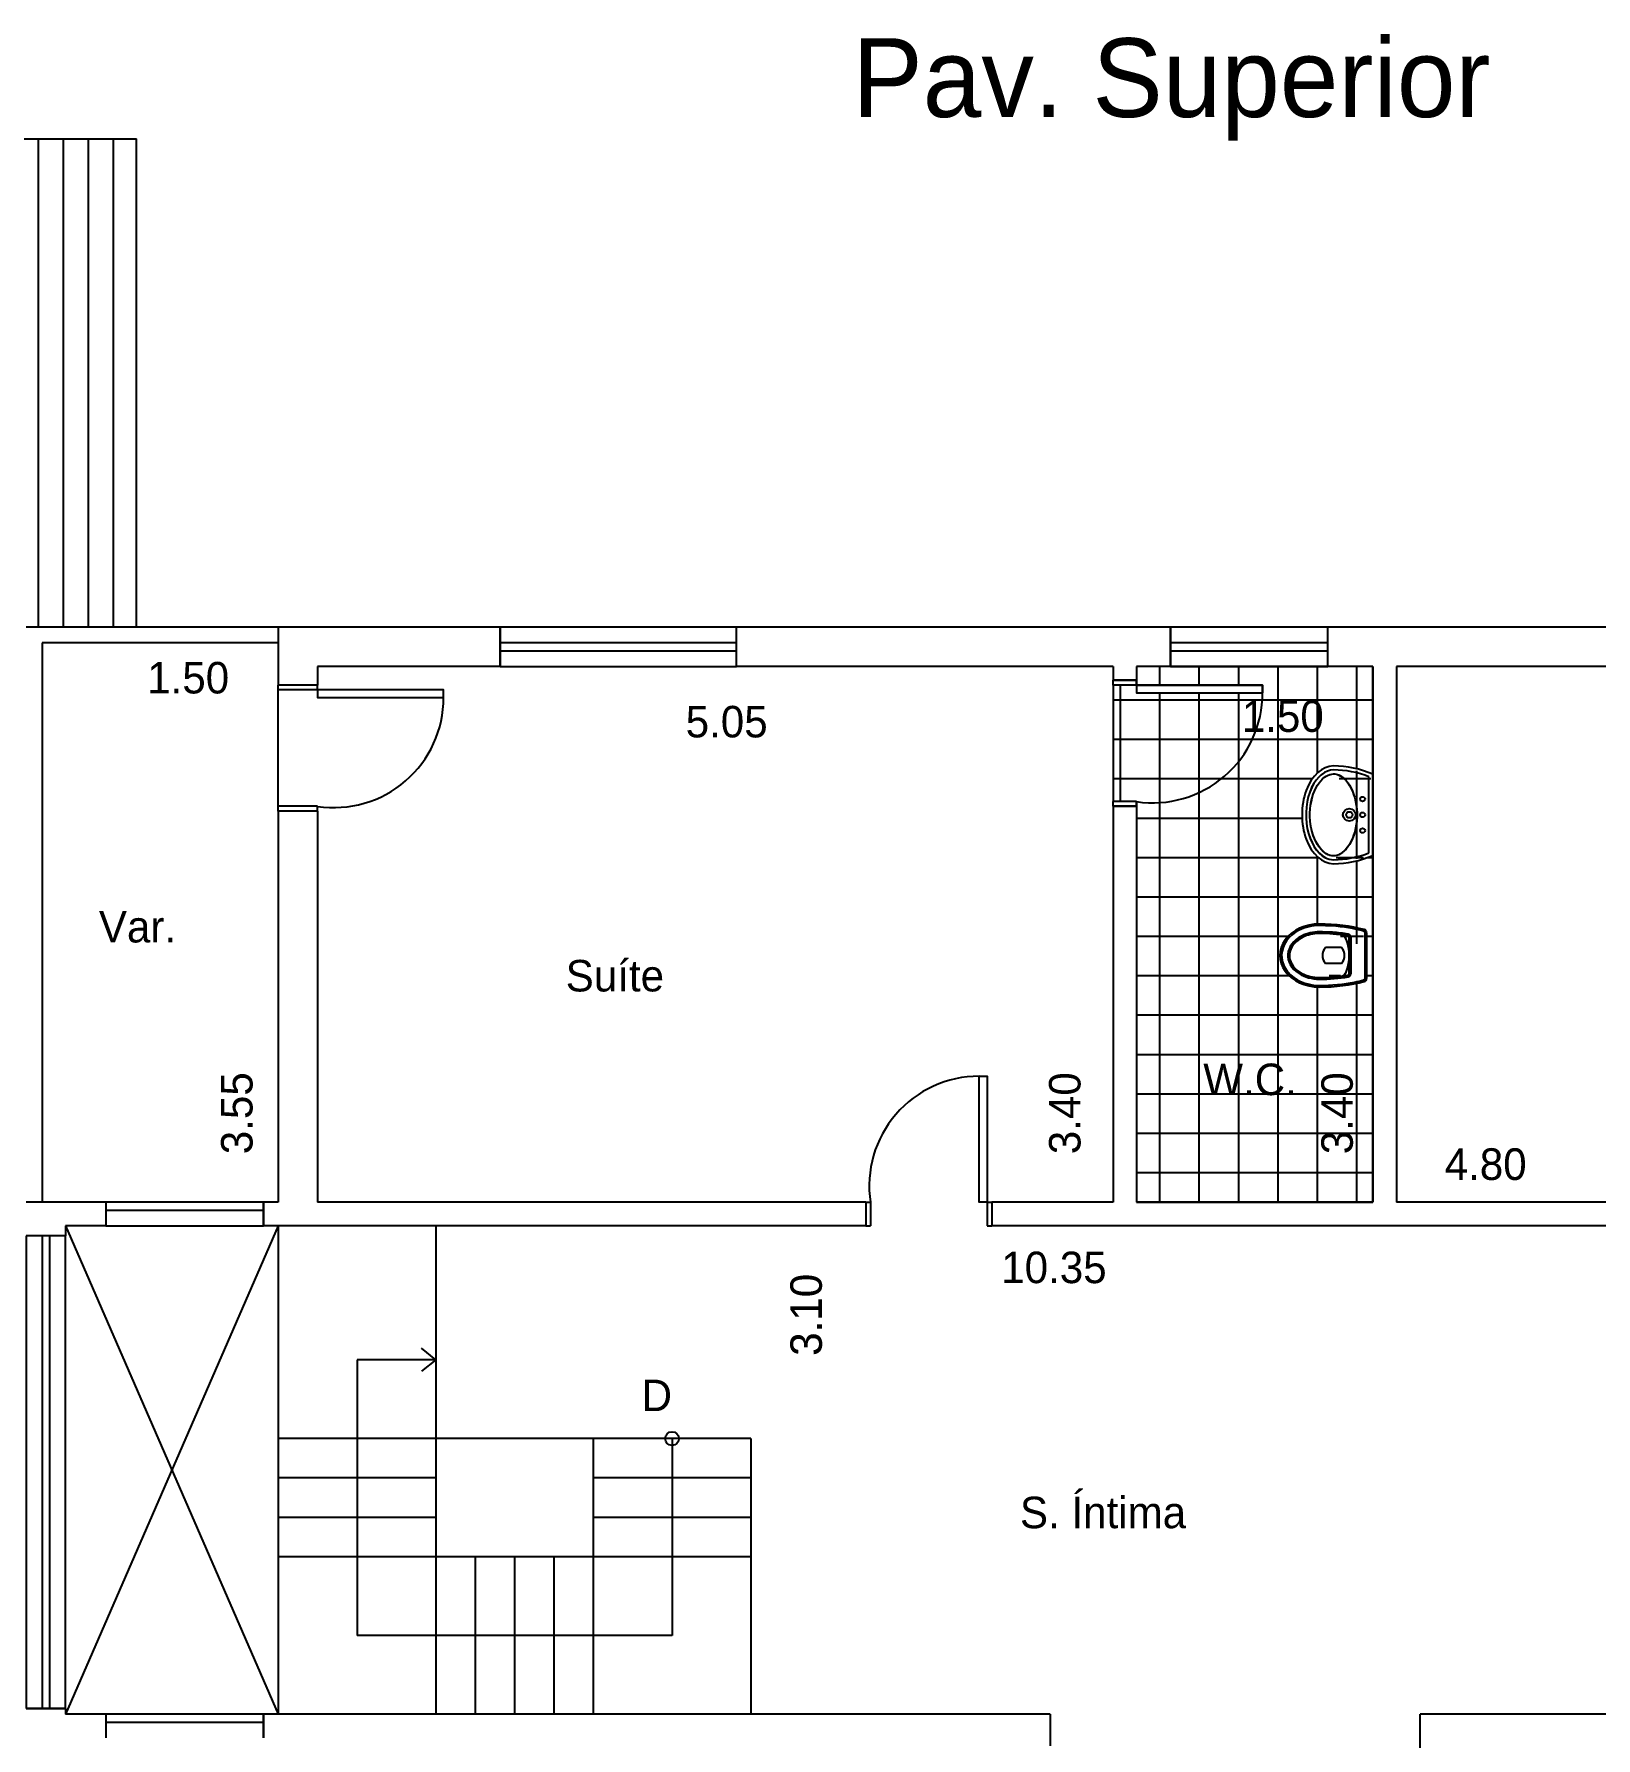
# Model space of a CAD drawing. Extents: x 7.8 to 61.3, y 1.2 to 65.7.
# Drawn here: x 27.32 to 37.24, y 54.92 to 65.73 of the extents above; entities that cross this region are included whole.
import ezdxf

# ---------------------------------------------------------------- set-up
doc = ezdxf.new("R2010")
doc.units = 0
doc.header["$MEASUREMENT"] = 0
doc.layers.get('0').update_dxf_attribs({"linetype": 'CONTINUOUS'})
doc.layers.get('DEFPOINTS').update_dxf_attribs({"linetype": 'CONTINUOUS'})
for name, color, linetype in [('BLOCO', 5, 'CONTINUOUS'), ('BLOCOS', 5, 'CONTINUOUS'), ('HACHURA', 1, 'CONTINUOUS'), ('JARDIM', 3, 'CONTINUOUS'), ('PAREDE', 7, 'CONTINUOUS')]:
    doc.layers.add(name, color=color, linetype=linetype)
doc.styles.add('PADRÃO', font='', dxfattribs={"height": 0.2})
doc.styles.get('PADRÃO').set_extended_font_data('AvantGarde Bk BT')
doc.dimstyles.new('PADRÃOS', dxfattribs={"dimtxt": 0.15, "dimasz": 0.1, "dimexe": 1.25, "dimexo": 0.625, "dimgap": 0.1, "dimtad": 0, "dimjust": 1, "dimzin": 1, "dimdsep": 46, "dimtxsty": 'PADRÃO', "dimcen": 2.5, "dimse1": 1, "dimse2": 1, "dimsd1": 1, "dimsd2": 1, "dimclrt": 1, "dimadec": 0, "dimazin": 0, "dimtfac": 1, "dimtdec": 4, "dimtmove": 0, "dimatfit": 3, "dimfxl": 1, "dimtolj": 1, "dimtzin": 0, "dimarcsym": 0})

# ---------------------------------------------------------------- blocks, each defined once
blk = doc.blocks.new('J15')
at = {"layer": 'BLOCO'}
for p, q in [((1.5, 0.25), (0, 0.25)), ((0, 0.25), (0, 0)), ((1.5, 0), (1.5, 0.25)), ((1.5, 0.15), (0, 0.15)), ((0, 0.1), (1.5, 0.1)), ((0, 0), (1.5, 0))]:
    blk.add_line(p, q, dxfattribs=at)
blk = doc.blocks.new('J1')
at = {"layer": 'BLOCO'}
for p, q in [((0, 0.25), (0, 0)), ((1, 0.25), (0, 0.25)), ((1, 0), (1, 0.25)), ((1, 0.15), (0, 0.15)), ((0, 0.1), (1, 0.1)), ((0, 0), (1, 0))]:
    blk.add_line(p, q, dxfattribs=at)
blk = doc.blocks.new('J3')
at = {"layer": 'BLOCO'}
for p, q in [((3, 0.25), (0, 0.25)), ((0, 0.25), (0, 0)), ((3, 0), (3, 0.25)), ((3, 0.15), (0, 0.15)), ((0, 0.1), (3, 0.1)), ((0, 0), (3, 0))]:
    blk.add_line(p, q, dxfattribs=at)
blk = doc.blocks.new('P80E25')
at = {"layer": 'BLOCO', "ltscale": 0.015}
for p, q in [((0.03, 0.25), (0, 0.25)), ((0, 0.25), (0, 0)), ((0.03, 0.25), (0.03, 0)), ((0.8, 0.25), (0.77, 0.25)), ((0.77, 0.25), (0.77, 0)), ((0.8, 0.25), (0.8, 0)), ((0.8, 0), (0, 0))]:
    blk.add_line(p, q, dxfattribs=at)
at = {"layer": 'BLOCO'}
blk.add_lwpolyline([(0.03, 0.25), (0.08, 0.25), (0.08, 1.05), (0.03, 1.05)], close=True, dxfattribs=at)
at = {"layer": 'BLOCO', "ltscale": 0.015}
blk.add_arc((0.08, 0.352), 0.698, 351.5555, 90, dxfattribs=at)
blk = doc.blocks.new('P80E15')
at = {"layer": 'BLOCO', "ltscale": 0.015}
for p, q in [((0.03, 0.15), (0, 0.15)), ((0, 0.15), (0, 0)), ((0.03, 0.15), (0.03, 0)), ((0.8, 0.15), (0.77, 0.15)), ((0.77, 0.15), (0.77, 0)), ((0.8, 0.15), (0.8, 0)), ((0.03, 0), (0, 0)), ((0.8, 0), (0.77, 0))]:
    blk.add_line(p, q, dxfattribs=at)
at = {"layer": 'BLOCO'}
blk.add_lwpolyline([(0.03, 0.15), (0.08, 0.15), (0.08, 0.95), (0.03, 0.95)], close=True, dxfattribs=at)
at = {"layer": 'BLOCO', "ltscale": 0.015}
blk.add_arc((0.08, 0.252), 0.698, 351.5555, 90, dxfattribs=at)
blk = doc.blocks.new('P80D15')
at = {"layer": 'BLOCO', "ltscale": 0.015}
for p, q in [((0, 0.15), (0, 0)), ((0, 0.15), (0.03, 0.15)), ((0.03, 0.15), (0.03, 0)), ((0.77, 0.15), (0.77, 0)), ((0.77, 0.15), (0.8, 0.15)), ((0.8, 0.15), (0.8, 0)), ((0, 0), (0.03, 0)), ((0.77, 0), (0.8, 0))]:
    blk.add_line(p, q, dxfattribs=at)
at = {"layer": 'BLOCO'}
blk.add_lwpolyline([(0.77, 0.15), (0.72, 0.15), (0.72, 0.95), (0.77, 0.95)], close=True, dxfattribs=at)
at = {"layer": 'BLOCO', "ltscale": 0.015}
blk.add_arc((0.72, 0.252), 0.698, 90, 188.4445, dxfattribs=at)
blk = doc.blocks.new('VASOSAN')
at = {"layer": 'BLOCOS'}
for p, q in [((-0.05, 0.2), (-0.05, 0.3)), ((0.05, 0.2), (0.05, 0.3)), ((-0.116, 0.15), (0.116, 0.15)), ((-0.116, 0.14), (0.116, 0.14)), ((-0.145, 0.05), (0.145, 0.05)), ((-0.145, 0.04), (0.145, 0.04))]:
    blk.add_line(p, q, dxfattribs=at)
for centre, radius, start, end in [((0, 0.25), 0.0707, 44.9896, 134.9689), ((-0.116, 0.16), 0.02, 189.3868, 270), ((-0.116, 0.16), 0.01, 189.3844, 270), ((0, 0.25), 0.0707, 225.0311, 315.0104), ((0.116, 0.16), 0.01, 270, 350.5759), ((0.116, 0.16), 0.02, 270, 350.5771), ((-0.145, 0.06), 0.02, 195.5363, 270), ((-0.145, 0.06), 0.01, 195.5347, 270), ((0.145, 0.06), 0.01, 270, 344.4831), ((0.145, 0.06), 0.02, 270, 344.4637)]:
    blk.add_arc(centre, radius, start, end, dxfattribs=at)
for centre, major_axis, ratio, start_param, end_param in [((0, 0.34), (0, 0.25), 0.8, 4.712389, 7.853982), ((0, 0.34), (0, 0.5), 0.4, 1.570796, 2.178171), ((0, 0.34), (0, 0.5), 0.4, 4.105014, 4.712389), ((0, 0.2), (-0.132, 0), 0.380108, 0, 3.141593)]:
    blk.add_ellipse(centre, major_axis=major_axis, ratio=ratio, start_param=start_param, end_param=end_param, dxfattribs=at)
for points, knots in [([(0.19, 0.34), (0.19, 0.385), (0.18, 0.43), (0.128, 0.535), (0.067, 0.577), (-0.056, 0.582), (-0.118, 0.544), (-0.177, 0.44), (-0.19, 0.39), (-0.19, 0.34)], [4.712389, 4.712389, 4.712389, 4.712389, 5.268705, 5.268705, 6.251972, 6.251972, 7.235239, 7.235239, 7.853982, 7.853982, 7.853982, 7.853982]), ([(0.15, 0.34), (0.15, 0.379), (0.141, 0.418), (0.098, 0.505), (0.052, 0.537), (-0.036, 0.543), (-0.083, 0.519), (-0.137, 0.434), (-0.15, 0.387), (-0.15, 0.34)], [4.712389, 4.712389, 4.712389, 4.712389, 5.267304, 5.267304, 6.225165, 6.225165, 7.183027, 7.183027, 7.853982, 7.853982, 7.853982, 7.853982]), ([(0.14, 0.34), (0.14, 0.377), (0.131, 0.415), (0.086, 0.506), (0.035, 0.535), (-0.049, 0.525), (-0.088, 0.498), (-0.13, 0.419), (-0.14, 0.379), (-0.14, 0.34)], [4.712389, 4.712389, 4.712389, 4.712389, 5.266985, 5.266985, 6.376176, 6.376176, 7.268653, 7.268653, 7.853982, 7.853982, 7.853982, 7.853982]), ([(-0.19, 0.34), (-0.19, 0.263), (-0.183, 0.186), (-0.165, 0.096), (-0.16, 0.076), (-0.155, 0.057)], [1.5707963, 1.5707963, 1.5707963, 1.5707963, 2.0374558, 2.0374558, 2.1781714, 2.1781714, 2.1781714, 2.1781714]), ([(0.126, 0.158), (0.13, 0.188), (0.134, 0.22), (0.139, 0.281), (0.14, 0.31), (0.14, 0.34)], [4.3194242, 4.3194242, 4.3194242, 4.3194242, 4.5261468, 4.5261468, 4.712389, 4.712389, 4.712389, 4.712389]), ([(0.135, 0.157), (0.141, 0.188), (0.145, 0.222), (0.149, 0.283), (0.15, 0.312), (0.15, 0.34)], [4.3194149, 4.3194149, 4.3194149, 4.3194149, 4.5352774, 4.5352774, 4.712389, 4.712389, 4.712389, 4.712389]), ([(0.155, 0.057), (0.171, 0.118), (0.183, 0.188), (0.189, 0.287), (0.19, 0.314), (0.19, 0.34)], [4.1050166, 4.1050166, 4.1050166, 4.1050166, 4.5531772, 4.5531772, 4.712389, 4.712389, 4.712389, 4.712389])]:
    blk.add_open_spline(points, degree=3, knots=knots, dxfattribs=at)
for points in [[(-0.15, 0.34), (-0.15, 0.277), (-0.145, 0.214), (-0.135, 0.157)], [(-0.14, 0.34), (-0.14, 0.278), (-0.135, 0.215), (-0.126, 0.158)]]:
    blk.add_open_spline(points, degree=3, dxfattribs=at)
blk = doc.blocks.new('WC')
at = {"layer": 'HACHURA', "ltscale": 0.015, "style": 'PADRÃO'}
blk.add_text('W.C.', height=0.2, dxfattribs=at).set_placement((-0.137, -0.096))
blk = doc.blocks.new('BOLA')
at = {"layer": 'PAREDE', "ltscale": 0.015}
blk.add_circle((0, 0), 0.0437, dxfattribs=at)
blk = doc.blocks.new('SETA')
at = {"layer": 'PAREDE', "ltscale": 0.015}
for q in [(-0.073, -0.091), (0.073, -0.091)]:
    blk.add_line((0, 0), q, dxfattribs=at)
blk = doc.blocks.new('*D24')
at = {"layer": 'DEFPOINTS', "color": 0, "linetype": 'ByBlock', "ltscale": 0.015}
for p in [(142.902, 153.711), (147.952, 153.711), (147.952, 153.36)]:
    blk.add_point(p, dxfattribs=at)
at = {"color": 1, "linetype": 'ByBlock', "ltscale": 0.015, "insert": (145.499, 153.36), "char_height": 0.2, "attachment_point": 5, "style": 'PADRÃO'}
blk.add_mtext('\\A1;5.05', dxfattribs=at)
blk = doc.blocks.new('*D25')
at = {"layer": 'DEFPOINTS', "color": 0, "linetype": 'ByBlock', "ltscale": 0.015}
for p in [(147.647, 153.711), (147.952, 153.711), (147.952, 150.311)]:
    blk.add_point(p, dxfattribs=at)
at = {"color": 1, "linetype": 'ByBlock', "ltscale": 0.015, "insert": (147.647, 150.876), "char_height": 0.2, "attachment_point": 5, "rotation": 90, "style": 'PADRÃO'}
blk.add_mtext('\\A1;3.40', dxfattribs=at)
blk = doc.blocks.new('*D26')
at = {"layer": 'DEFPOINTS', "color": 0, "linetype": 'ByBlock', "ltscale": 0.015}
for p in [(141.152, 153.861), (142.652, 153.861), (141.152, 153.639)]:
    blk.add_point(p, dxfattribs=at)
at = {"color": 1, "linetype": 'ByBlock', "ltscale": 0.015, "insert": (142.08, 153.639), "char_height": 0.2, "attachment_point": 5, "style": 'PADRÃO'}
blk.add_mtext('\\A1;1.50', dxfattribs=at)
blk = doc.blocks.new('*D27')
at = {"layer": 'DEFPOINTS', "color": 0, "linetype": 'ByBlock', "ltscale": 0.015}
for p in [(142.39, 153.861), (142.652, 153.861), (142.652, 150.311)]:
    blk.add_point(p, dxfattribs=at)
at = {"color": 1, "linetype": 'ByBlock', "ltscale": 0.015, "insert": (142.39, 150.876), "char_height": 0.2, "attachment_point": 5, "rotation": 90, "style": 'PADRÃO'}
blk.add_mtext('\\A1;3.55', dxfattribs=at)
blk = doc.blocks.new('*D28')
at = {"layer": 'DEFPOINTS', "color": 0, "linetype": 'ByBlock', "ltscale": 0.015}
for p in [(148.102, 153.711), (149.602, 153.711), (148.102, 153.395)]:
    blk.add_point(p, dxfattribs=at)
at = {"color": 1, "linetype": 'ByBlock', "ltscale": 0.015, "insert": (149.03, 153.395), "char_height": 0.2, "attachment_point": 5, "style": 'PADRÃO'}
blk.add_mtext('\\A1;1.50', dxfattribs=at)
blk = doc.blocks.new('*D29')
at = {"layer": 'DEFPOINTS', "color": 0, "linetype": 'ByBlock', "ltscale": 0.015}
for p in [(149.376, 153.711), (149.602, 153.711), (149.602, 150.311)]:
    blk.add_point(p, dxfattribs=at)
at = {"color": 1, "linetype": 'ByBlock', "ltscale": 0.015, "insert": (149.376, 150.876), "char_height": 0.2, "attachment_point": 5, "rotation": 90, "style": 'PADRÃO'}
blk.add_mtext('\\A1;3.40', dxfattribs=at)
blk = doc.blocks.new('*D31')
at = {"layer": 'DEFPOINTS', "color": 0, "linetype": 'ByBlock', "ltscale": 0.015}
for p in [(154.552, 150.552), (149.752, 150.311), (154.552, 150.311)]:
    blk.add_point(p, dxfattribs=at)
at = {"color": 1, "linetype": 'ByBlock', "ltscale": 0.015, "insert": (150.318, 150.552), "char_height": 0.2, "attachment_point": 5, "style": 'PADRÃO'}
blk.add_mtext('\\A1;4.80', dxfattribs=at)
blk = doc.blocks.new('*D48')
at = {"layer": 'DEFPOINTS', "color": 0, "linetype": 'ByBlock', "ltscale": 0.015}
for p in [(147.182, 150.161), (146.005, 147.061), (147.552, 147.061)]:
    blk.add_point(p, dxfattribs=at)
at = {"color": 1, "linetype": 'ByBlock', "ltscale": 0.015, "insert": (146.005, 149.597), "char_height": 0.2, "attachment_point": 5, "rotation": 90, "style": 'PADRÃO'}
blk.add_mtext('\\A1;3.10', dxfattribs=at)
blk = doc.blocks.new('*D49')
at = {"layer": 'DEFPOINTS', "color": 0, "linetype": 'ByBlock', "ltscale": 0.015}
for p in [(141.302, 150.161), (151.652, 150.161), (141.302, 149.896)]:
    blk.add_point(p, dxfattribs=at)
at = {"color": 1, "linetype": 'ByBlock', "ltscale": 0.015, "insert": (147.577, 149.896), "char_height": 0.2, "attachment_point": 5, "style": 'PADRÃO'}
blk.add_mtext('\\A1;10.35', dxfattribs=at)
blk = doc.blocks.new('LAVAT')
at = {"layer": 'BLOCOS'}
for p, q in [((-0.257, 0), (0.257, 0)), ((-0.241, 0.025), (0.241, 0.025))]:
    blk.add_line(p, q, dxfattribs=at)
for centre, radius in [((0, 0.15), 0.04), ((0, 0.15), 0.02), ((-0.1, 0.065), 0.015), ((0, 0.065), 0.015), ((0.1, 0.065), 0.015)]:
    blk.add_circle(centre, radius, dxfattribs=at)
for centre, radius, start, end in [((0.31, 0.25), 0.62, 180, 203.78), ((0.31, 0.25), 0.595, 180, 202.2114), ((-0.31, 0.25), 0.595, 337.7886, 360), ((-0.31, 0.25), 0.62, 336.22, 0)]:
    blk.add_arc(centre, radius, start, end, dxfattribs=at)
blk.add_ellipse((0, 0.25), major_axis=(0.31, 0), ratio=0.645161, start_param=0, end_param=3.141593, dxfattribs=at)
for points, knots in [([(0.285, 0.25), (0.285, 0.3), (0.245, 0.354), (0.101, 0.423), (0, 0.434), (-0.174, 0.399), (-0.244, 0.353), (-0.28, 0.286), (-0.285, 0.268), (-0.285, 0.25)], [0, 0, 0, 0, 0.936148, 0.936148, 1.872296, 1.872296, 2.808445, 2.808445, 3.139385, 3.139385, 3.139385, 3.139385]), ([(0.26, 0.25), (0.26, 0.278), (0.242, 0.313), (0.164, 0.37), (0.103, 0.392), (-0.029, 0.404), (-0.098, 0.394), (-0.203, 0.348), (-0.24, 0.314), (-0.266, 0.253), (-0.263, 0.224), (-0.216, 0.162), (-0.168, 0.131), (-0.048, 0.098), (0.023, 0.096), (0.148, 0.123), (0.201, 0.15), (0.251, 0.205), (0.26, 0.229), (0.26, 0.25)], [0, 0, 0, 0, 0.718092, 0.718092, 1.436184, 1.436184, 2.154275, 2.154275, 2.872367, 2.872367, 3.590459, 3.590459, 4.308551, 4.308551, 5.026643, 5.026643, 5.744734, 5.744734, 6.283185, 6.283185, 6.283185, 6.283185])]:
    blk.add_open_spline(points, degree=3, knots=knots, dxfattribs=at)
blk = doc.blocks.new('SUPERIOR')
at = {"layer": 'HACHURA', "ltscale": 0.015, "style": 'PADRÃO'}
blk.add_text('Pav. Superior', height=0.5, dxfattribs=at).set_placement((-1.769, -0.192))

msp = doc.modelspace()

# ---------------------------------------------------------------- hatches: boundary and pattern name
at = {"layer": 'HACHURA', "ltscale": 0.015}
h = msp.add_hatch(dxfattribs=at)
h.set_pattern_fill('ANSI31', color=256, scale=0.05, angle=45, style=0)
h.set_pattern_definition([(90, (-113.78112, -91.99248), (-0.15875, 3e-17), [])])
h.paths.add_polyline_path([(20.698, 65.069), (24.196, 61.344), (27.271, 61.344), (27.271, 61.969), (27.971, 61.969), (27.971, 65.069)])
h = msp.add_hatch(dxfattribs=at)
h.set_pattern_fill('NET', color=256, scale=2, style=0)
h.set_pattern_definition([(0, (-113.78112, -91.99248), (0, 0.25), []), (90, (-113.78112, -91.99248), (-0.25, 2e-17), [])])
h.paths.add_polyline_path([(34.321, 61.552), (34.321, 61.602), (34.171, 61.602), (34.171, 60.862), (34.321, 60.862, 0.45807), (35.121, 61.552)])
edge = h.paths.add_edge_path()
edge.add_line((34.321, 58.319), (35.821, 58.319))
edge.add_line((35.821, 58.319), (35.821, 60.52))
edge.add_arc((35.571, 61.088), 0.62, 270, 293.78, ccw=False)
edge.add_ellipse((35.571, 60.778), major_axis=(0, 0.31), ratio=0.645161, start_angle=0, end_angle=180, ccw=False)
edge.add_arc((35.571, 60.468), 0.62, 66.22, 90, ccw=False)
edge.add_line((35.821, 61.035), (35.821, 61.719))
edge.add_line((35.821, 61.719), (35.536, 61.719))
edge.add_line((35.536, 61.719), (34.536, 61.719))
edge.add_line((34.536, 61.719), (34.321, 61.719))
edge.add_line((34.321, 61.719), (34.321, 61.632))
edge.add_line((34.321, 61.632), (34.321, 61.602))
edge.add_line((34.321, 61.602), (35.121, 61.602))
edge.add_line((35.121, 61.602), (35.121, 61.552))
edge.add_arc((34.423, 61.552), 0.698, -98.4445, 0, ccw=False)
edge.add_line((34.321, 60.862), (34.321, 60.832))
edge.add_line((34.321, 60.832), (34.321, 58.319))
edge = h.paths.add_edge_path(flags=16)
edge.add_ellipse((35.481, 59.885), major_axis=(-0.25, 0), ratio=0.8, start_angle=270, end_angle=450, ccw=False)
edge.add_ellipse((35.481, 59.885), major_axis=(-0.5, 0), ratio=0.4, start_angle=235.2, end_angle=270, ccw=False)
edge.add_arc((35.761, 60.03), 0.02, 0, 78.1773, ccw=False)
edge.add_line((35.781, 60.03), (35.781, 59.74))
edge.add_arc((35.761, 59.74), 0.02, 281.8227, 360, ccw=False)
edge.add_ellipse((35.481, 59.885), major_axis=(-0.5, 0), ratio=0.4, start_angle=90, end_angle=124.8, ccw=False)
h.paths.add_polyline_path([(35.766, 59.721, -0.000106), (35.766, 59.721, 0.000106)], flags=0)
h.paths.add_polyline_path([(34.928, 61.557), (35.571, 61.557), (35.571, 61.248), (34.928, 61.248)], flags=25)
h.paths.add_polyline_path([(34.928, 61.557), (35.571, 61.557), (35.571, 61.248), (34.928, 61.248)], flags=24)
h.paths.add_polyline_path([(34.688, 58.943), (35.4, 58.943), (35.4, 59.255), (34.688, 59.255)], flags=24)
h.paths.add_polyline_path([(35.441, 58.569), (35.441, 59.198), (35.749, 59.198), (35.749, 58.569)], flags=24)
h.paths.add_polyline_path([(34.688, 58.943), (35.4, 58.943), (35.4, 59.255), (34.688, 59.255)], flags=8)
h.paths.add_polyline_path([(35.441, 58.569), (35.441, 59.198), (35.749, 59.198), (35.749, 58.569)], flags=8)

# ---------------------------------------------------------------- linework, layer by layer
at = {"layer": 'BLOCO'}
for p, q in [((31.78, 61.969), (30.28, 61.969)), ((30.28, 61.969), (30.28, 61.719)), ((31.78, 61.719), (31.78, 61.969)), ((34.536, 61.969), (34.536, 61.719)), ((35.536, 61.969), (34.536, 61.969)), ((35.536, 61.719), (35.536, 61.969)), ((31.78, 61.869), (30.28, 61.869)), ((35.536, 61.869), (34.536, 61.869)), ((30.28, 61.819), (31.78, 61.819)), ((34.536, 61.819), (35.536, 61.819)), ((30.28, 61.719), (31.78, 61.719)), ((34.536, 61.719), (35.536, 61.719)), ((27.777, 58.319), (27.777, 58.169)), ((28.777, 58.319), (27.777, 58.319)), ((28.777, 58.169), (28.777, 58.319)), ((27.777, 58.269), (28.777, 58.269)), ((27.777, 58.169), (28.777, 58.169)), ((28.777, 55.069), (27.777, 55.069)), ((27.777, 55.069), (27.777, 54.919)), ((28.777, 54.919), (28.777, 55.069)), ((27.777, 55.019), (28.777, 55.019))]:
    msp.add_line(p, q, dxfattribs=at)
at = {"layer": 'BLOCO', "ltscale": 0.015}
for p, q in [((34.171, 61.602), (34.171, 61.632)), ((34.321, 61.632), (34.171, 61.632)), ((34.321, 61.602), (34.171, 61.602)), ((34.321, 61.602), (34.321, 61.632)), ((34.171, 60.832), (34.171, 60.862)), ((34.321, 60.862), (34.171, 60.862)), ((34.321, 60.832), (34.171, 60.832)), ((34.321, 60.832), (34.321, 60.862)), ((32.601, 58.319), (32.601, 58.169)), ((32.601, 58.319), (32.631, 58.319)), ((32.631, 58.319), (32.631, 58.169)), ((33.371, 58.319), (33.371, 58.169)), ((33.371, 58.319), (33.401, 58.319)), ((33.401, 58.319), (33.401, 58.169)), ((32.601, 58.169), (32.631, 58.169)), ((33.371, 58.169), (33.401, 58.169))]:
    msp.add_line(p, q, dxfattribs=at)
at = {"layer": 'BLOCO'}
for points in [[(34.321, 61.602), (34.321, 61.552), (35.121, 61.552), (35.121, 61.602)], [(33.371, 58.319), (33.321, 58.319), (33.321, 59.119), (33.371, 59.119)]]:
    msp.add_lwpolyline(points, close=True, dxfattribs=at)
at = {"layer": 'BLOCO', "ltscale": 0.015}
for centre, start, end in [((34.423, 61.552), 261.5555, 0), ((33.321, 58.421), 90, 188.4445)]:
    msp.add_arc(centre, 0.698, start, end, dxfattribs=at)
at = {"layer": 'BLOCOS'}
for p, q in [((35.796, 60.537), (35.796, 61.019)), ((35.821, 60.52), (35.821, 61.035)), ((35.771, 59.74), (35.771, 60.03)), ((35.781, 59.74), (35.781, 60.03)), ((35.621, 59.935), (35.521, 59.935)), ((35.671, 59.769), (35.671, 60.001)), ((35.681, 59.769), (35.681, 60.001)), ((35.621, 59.835), (35.52, 59.835))]:
    msp.add_line(p, q, dxfattribs=at)
for centre, radius in [((35.756, 60.878), 0.015), ((35.671, 60.778), 0.04), ((35.671, 60.778), 0.02), ((35.756, 60.778), 0.015), ((35.756, 60.678), 0.015)]:
    msp.add_circle(centre, radius, dxfattribs=at)
for centre, radius, start, end in [((35.571, 60.468), 0.62, 66.22, 90), ((35.571, 60.468), 0.595, 67.7886, 90), ((35.571, 61.088), 0.595, 270, 292.2114), ((35.571, 61.088), 0.62, 270, 293.78), ((35.761, 60.03), 0.01, 0, 74.4831), ((35.761, 60.03), 0.02, 0, 74.4637), ((35.571, 59.885), 0.0707, 134.9896, 224.9689), ((35.571, 59.885), 0.0707, 315.0311, 45.0104), ((35.661, 60.001), 0.01, 360, 80.5759), ((35.661, 60.001), 0.02, 360, 80.5771), ((35.661, 59.769), 0.01, 279.3844, 0), ((35.661, 59.769), 0.02, 279.3868, 0), ((35.761, 59.74), 0.01, 285.5347, 0), ((35.761, 59.74), 0.02, 285.5363, 360)]:
    msp.add_arc(centre, radius, start, end, dxfattribs=at)
for centre, major_axis, ratio, start_param, end_param in [((35.571, 60.778), (0, 0.31), 0.645161, 0, 3.141593), ((35.571, 60.778), (0, 0.31), 0.645161, 0, 3.141593), ((35.481, 59.885), (-0.25, 0), 0.8, 4.712389, 7.853982), ((35.481, 59.885), (-0.25, 0), 0.8, 4.712389, 7.853982), ((35.481, 59.885), (-0.5, 0), 0.4, 4.105014, 4.712389), ((35.481, 59.885), (-0.5, 0), 0.4, 4.105014, 4.712389), ((35.621, 59.885), (0, -0.132), 0.380108, 0, 3.141593), ((35.621, 59.885), (0, -0.132), 0.380108, 1.571196, 3.141593), ((35.621, 59.885), (0, -0.132), 0.380108, 1.571196, 3.141593), ((35.621, 59.885), (0, -0.132), 0.380108, 1.571196, 3.141593), ((35.621, 59.885), (0, -0.132), 0.380108, 1.571196, 3.141593), ((35.621, 59.885), (0, -0.132), 0.380108, 1.571196, 3.141593), ((35.621, 59.885), (0, -0.132), 0.380108, 1.571196, 3.141593), ((35.621, 59.885), (0, -0.132), 0.380108, 0, 1.570397), ((35.621, 59.885), (0, -0.132), 0.380108, 0, 1.570397), ((35.621, 59.885), (0, -0.132), 0.380108, 0, 1.570397), ((35.621, 59.885), (0, -0.132), 0.380108, 0, 1.570397), ((35.621, 59.885), (0, -0.132), 0.380108, 0, 1.570397), ((35.621, 59.885), (0, -0.132), 0.380108, 0, 1.570397), ((35.621, 59.885), (0, -0.132), 0.380108, 1.570397, 1.571196), ((35.621, 59.885), (0, -0.132), 0.380108, 1.570397, 1.571196), ((35.621, 59.885), (0, -0.132), 0.380108, 1.570397, 1.571196), ((35.621, 59.885), (0, -0.132), 0.380108, 1.570397, 1.571196), ((35.621, 59.885), (0, -0.132), 0.380108, 1.570397, 1.571196), ((35.621, 59.885), (0, -0.132), 0.380108, 1.570397, 1.571196), ((35.481, 59.885), (-0.5, 0), 0.4, 1.570796, 2.178171), ((35.481, 59.885), (-0.5, 0), 0.4, 1.570796, 2.178171)]:
    msp.add_ellipse(centre, major_axis=major_axis, ratio=ratio, start_param=start_param, end_param=end_param, dxfattribs=at)
for points, knots in [([(35.571, 61.063), (35.52, 61.063), (35.466, 61.023), (35.398, 60.879), (35.387, 60.778), (35.422, 60.603), (35.467, 60.533), (35.534, 60.497), (35.553, 60.493), (35.571, 60.493)], [0, 0, 0, 0, 0.936148, 0.936148, 1.872296, 1.872296, 2.808445, 2.808445, 3.139385, 3.139385, 3.139385, 3.139385]), ([(35.571, 61.063), (35.52, 61.063), (35.466, 61.023), (35.398, 60.879), (35.387, 60.778), (35.422, 60.603), (35.467, 60.533), (35.534, 60.497), (35.553, 60.493), (35.571, 60.493)], [0, 0, 0, 0, 0.936148, 0.936148, 1.872296, 1.872296, 2.808445, 2.808445, 3.139385, 3.139385, 3.139385, 3.139385]), ([(35.571, 61.038), (35.542, 61.038), (35.508, 61.02), (35.45, 60.942), (35.428, 60.881), (35.417, 60.749), (35.427, 60.68), (35.473, 60.574), (35.506, 60.538), (35.568, 60.512), (35.596, 60.515), (35.658, 60.562), (35.689, 60.61), (35.723, 60.73), (35.725, 60.8), (35.698, 60.925), (35.67, 60.978), (35.616, 61.029), (35.592, 61.038), (35.571, 61.038)], [0, 0, 0, 0, 0.718092, 0.718092, 1.436184, 1.436184, 2.154275, 2.154275, 2.872367, 2.872367, 3.590459, 3.590459, 4.308551, 4.308551, 5.026643, 5.026643, 5.744734, 5.744734, 6.283185, 6.283185, 6.283185, 6.283185]), ([(35.571, 61.038), (35.542, 61.038), (35.508, 61.02), (35.45, 60.942), (35.428, 60.881), (35.417, 60.749), (35.427, 60.68), (35.473, 60.574), (35.506, 60.538), (35.568, 60.512), (35.596, 60.515), (35.658, 60.562), (35.689, 60.61), (35.723, 60.73), (35.725, 60.8), (35.698, 60.925), (35.67, 60.978), (35.616, 61.029), (35.592, 61.038), (35.571, 61.038)], [0, 0, 0, 0, 0.718092, 0.718092, 1.436184, 1.436184, 2.154275, 2.154275, 2.872367, 2.872367, 3.590459, 3.590459, 4.308551, 4.308551, 5.026643, 5.026643, 5.744734, 5.744734, 6.283185, 6.283185, 6.283185, 6.283185]), ([(35.481, 60.075), (35.436, 60.075), (35.391, 60.065), (35.286, 60.013), (35.243, 59.952), (35.238, 59.83), (35.276, 59.767), (35.381, 59.708), (35.431, 59.695), (35.481, 59.695)], [4.712389, 4.712389, 4.712389, 4.712389, 5.268705, 5.268705, 6.251972, 6.251972, 7.235239, 7.235239, 7.853982, 7.853982, 7.853982, 7.853982]), ([(35.481, 60.075), (35.436, 60.075), (35.391, 60.065), (35.286, 60.013), (35.243, 59.952), (35.238, 59.83), (35.276, 59.767), (35.381, 59.708), (35.431, 59.695), (35.481, 59.695)], [4.712389, 4.712389, 4.712389, 4.712389, 5.268705, 5.268705, 6.251972, 6.251972, 7.235239, 7.235239, 7.853982, 7.853982, 7.853982, 7.853982]), ([(35.481, 60.075), (35.436, 60.075), (35.391, 60.065), (35.286, 60.013), (35.243, 59.952), (35.238, 59.83), (35.276, 59.767), (35.381, 59.708), (35.431, 59.695), (35.481, 59.695)], [4.712389, 4.712389, 4.712389, 4.712389, 5.268705, 5.268705, 6.251972, 6.251972, 7.235239, 7.235239, 7.853982, 7.853982, 7.853982, 7.853982]), ([(35.481, 60.075), (35.436, 60.075), (35.391, 60.065), (35.286, 60.013), (35.243, 59.952), (35.238, 59.83), (35.276, 59.767), (35.381, 59.708), (35.431, 59.695), (35.481, 59.695)], [4.712389, 4.712389, 4.712389, 4.712389, 5.268705, 5.268705, 6.251972, 6.251972, 7.235239, 7.235239, 7.853982, 7.853982, 7.853982, 7.853982]), ([(35.481, 60.075), (35.436, 60.075), (35.391, 60.065), (35.286, 60.013), (35.243, 59.952), (35.238, 59.83), (35.276, 59.767), (35.381, 59.708), (35.431, 59.695), (35.481, 59.695)], [4.712389, 4.712389, 4.712389, 4.712389, 5.268705, 5.268705, 6.251972, 6.251972, 7.235239, 7.235239, 7.853982, 7.853982, 7.853982, 7.853982]), ([(35.481, 60.035), (35.442, 60.035), (35.403, 60.026), (35.316, 59.983), (35.284, 59.937), (35.278, 59.849), (35.302, 59.802), (35.387, 59.748), (35.434, 59.735), (35.481, 59.735)], [4.712389, 4.712389, 4.712389, 4.712389, 5.267304, 5.267304, 6.225165, 6.225165, 7.183027, 7.183027, 7.853982, 7.853982, 7.853982, 7.853982]), ([(35.481, 60.035), (35.442, 60.035), (35.403, 60.026), (35.316, 59.983), (35.284, 59.937), (35.278, 59.849), (35.302, 59.802), (35.387, 59.748), (35.434, 59.735), (35.481, 59.735)], [4.712389, 4.712389, 4.712389, 4.712389, 5.267304, 5.267304, 6.225165, 6.225165, 7.183027, 7.183027, 7.853982, 7.853982, 7.853982, 7.853982]), ([(35.481, 60.035), (35.442, 60.035), (35.403, 60.026), (35.316, 59.983), (35.284, 59.937), (35.278, 59.849), (35.302, 59.802), (35.387, 59.748), (35.434, 59.735), (35.481, 59.735)], [4.712389, 4.712389, 4.712389, 4.712389, 5.267304, 5.267304, 6.225165, 6.225165, 7.183027, 7.183027, 7.853982, 7.853982, 7.853982, 7.853982]), ([(35.481, 60.035), (35.442, 60.035), (35.403, 60.026), (35.316, 59.983), (35.284, 59.937), (35.278, 59.849), (35.302, 59.802), (35.387, 59.748), (35.434, 59.735), (35.481, 59.735)], [4.712389, 4.712389, 4.712389, 4.712389, 5.267304, 5.267304, 6.225165, 6.225165, 7.183027, 7.183027, 7.853982, 7.853982, 7.853982, 7.853982]), ([(35.481, 60.035), (35.442, 60.035), (35.403, 60.026), (35.316, 59.983), (35.284, 59.937), (35.278, 59.849), (35.302, 59.802), (35.387, 59.748), (35.434, 59.735), (35.481, 59.735)], [4.712389, 4.712389, 4.712389, 4.712389, 5.267304, 5.267304, 6.225165, 6.225165, 7.183027, 7.183027, 7.853982, 7.853982, 7.853982, 7.853982]), ([(35.481, 60.035), (35.442, 60.035), (35.403, 60.026), (35.316, 59.983), (35.284, 59.937), (35.278, 59.849), (35.302, 59.802), (35.387, 59.748), (35.434, 59.735), (35.481, 59.735)], [4.712389, 4.712389, 4.712389, 4.712389, 5.267304, 5.267304, 6.225165, 6.225165, 7.183027, 7.183027, 7.853982, 7.853982, 7.853982, 7.853982]), ([(35.481, 60.025), (35.443, 60.025), (35.406, 60.016), (35.315, 59.971), (35.286, 59.92), (35.296, 59.836), (35.323, 59.797), (35.402, 59.755), (35.441, 59.745), (35.481, 59.745)], [4.712389, 4.712389, 4.712389, 4.712389, 5.266985, 5.266985, 6.376176, 6.376176, 7.268653, 7.268653, 7.853982, 7.853982, 7.853982, 7.853982]), ([(35.481, 60.025), (35.443, 60.025), (35.406, 60.016), (35.315, 59.971), (35.286, 59.92), (35.296, 59.836), (35.323, 59.797), (35.402, 59.755), (35.441, 59.745), (35.481, 59.745)], [4.712389, 4.712389, 4.712389, 4.712389, 5.266985, 5.266985, 6.376176, 6.376176, 7.268653, 7.268653, 7.853982, 7.853982, 7.853982, 7.853982]), ([(35.481, 60.025), (35.443, 60.025), (35.406, 60.016), (35.315, 59.971), (35.286, 59.92), (35.296, 59.836), (35.323, 59.797), (35.402, 59.755), (35.441, 59.745), (35.481, 59.745)], [4.712389, 4.712389, 4.712389, 4.712389, 5.266985, 5.266985, 6.376176, 6.376176, 7.268653, 7.268653, 7.853982, 7.853982, 7.853982, 7.853982]), ([(35.481, 60.025), (35.443, 60.025), (35.406, 60.016), (35.315, 59.971), (35.286, 59.92), (35.296, 59.836), (35.323, 59.797), (35.402, 59.755), (35.441, 59.745), (35.481, 59.745)], [4.712389, 4.712389, 4.712389, 4.712389, 5.266985, 5.266985, 6.376176, 6.376176, 7.268653, 7.268653, 7.853982, 7.853982, 7.853982, 7.853982]), ([(35.481, 60.025), (35.443, 60.025), (35.406, 60.016), (35.315, 59.971), (35.286, 59.92), (35.296, 59.836), (35.323, 59.797), (35.402, 59.755), (35.441, 59.745), (35.481, 59.745)], [4.712389, 4.712389, 4.712389, 4.712389, 5.266985, 5.266985, 6.376176, 6.376176, 7.268653, 7.268653, 7.853982, 7.853982, 7.853982, 7.853982]), ([(35.481, 60.025), (35.443, 60.025), (35.406, 60.016), (35.315, 59.971), (35.286, 59.92), (35.296, 59.836), (35.323, 59.797), (35.402, 59.755), (35.441, 59.745), (35.481, 59.745)], [4.712389, 4.712389, 4.712389, 4.712389, 5.266985, 5.266985, 6.376176, 6.376176, 7.268653, 7.268653, 7.853982, 7.853982, 7.853982, 7.853982]), ([(35.481, 60.025), (35.443, 60.025), (35.406, 60.016), (35.315, 59.971), (35.286, 59.92), (35.296, 59.836), (35.323, 59.797), (35.402, 59.755), (35.441, 59.745), (35.481, 59.745)], [4.712389, 4.712389, 4.712389, 4.712389, 5.266985, 5.266985, 6.376176, 6.376176, 7.268653, 7.268653, 7.853982, 7.853982, 7.853982, 7.853982]), ([(35.763, 60.04), (35.703, 60.057), (35.632, 60.068), (35.533, 60.074), (35.507, 60.075), (35.481, 60.075)], [4.1050166, 4.1050166, 4.1050166, 4.1050166, 4.5531772, 4.5531772, 4.712389, 4.712389, 4.712389, 4.712389]), ([(35.763, 60.04), (35.703, 60.057), (35.632, 60.068), (35.533, 60.074), (35.507, 60.075), (35.481, 60.075)], [4.1050166, 4.1050166, 4.1050166, 4.1050166, 4.5531772, 4.5531772, 4.712389, 4.712389, 4.712389, 4.712389]), ([(35.763, 60.04), (35.703, 60.057), (35.632, 60.068), (35.533, 60.074), (35.507, 60.075), (35.481, 60.075)], [4.1050166, 4.1050166, 4.1050166, 4.1050166, 4.5531772, 4.5531772, 4.712389, 4.712389, 4.712389, 4.712389]), ([(35.763, 60.04), (35.703, 60.057), (35.632, 60.068), (35.533, 60.074), (35.507, 60.075), (35.481, 60.075)], [4.1050166, 4.1050166, 4.1050166, 4.1050166, 4.5531772, 4.5531772, 4.712389, 4.712389, 4.712389, 4.712389]), ([(35.664, 60.02), (35.632, 60.026), (35.599, 60.03), (35.537, 60.034), (35.509, 60.035), (35.481, 60.035)], [4.3194149, 4.3194149, 4.3194149, 4.3194149, 4.5352774, 4.5352774, 4.712389, 4.712389, 4.712389, 4.712389]), ([(35.664, 60.02), (35.632, 60.026), (35.599, 60.03), (35.537, 60.034), (35.509, 60.035), (35.481, 60.035)], [4.3194149, 4.3194149, 4.3194149, 4.3194149, 4.5352774, 4.5352774, 4.712389, 4.712389, 4.712389, 4.712389]), ([(35.664, 60.02), (35.632, 60.026), (35.599, 60.03), (35.537, 60.034), (35.509, 60.035), (35.481, 60.035)], [4.3194149, 4.3194149, 4.3194149, 4.3194149, 4.5352774, 4.5352774, 4.712389, 4.712389, 4.712389, 4.712389]), ([(35.664, 60.02), (35.632, 60.026), (35.599, 60.03), (35.537, 60.034), (35.509, 60.035), (35.481, 60.035)], [4.3194149, 4.3194149, 4.3194149, 4.3194149, 4.5352774, 4.5352774, 4.712389, 4.712389, 4.712389, 4.712389]), ([(35.664, 60.02), (35.632, 60.026), (35.599, 60.03), (35.537, 60.034), (35.509, 60.035), (35.481, 60.035)], [4.3194149, 4.3194149, 4.3194149, 4.3194149, 4.5352774, 4.5352774, 4.712389, 4.712389, 4.712389, 4.712389]), ([(35.664, 60.02), (35.632, 60.026), (35.599, 60.03), (35.537, 60.034), (35.509, 60.035), (35.481, 60.035)], [4.3194149, 4.3194149, 4.3194149, 4.3194149, 4.5352774, 4.5352774, 4.712389, 4.712389, 4.712389, 4.712389]), ([(35.662, 60.011), (35.632, 60.016), (35.601, 60.019), (35.54, 60.024), (35.51, 60.025), (35.481, 60.025)], [4.3194242, 4.3194242, 4.3194242, 4.3194242, 4.5261468, 4.5261468, 4.712389, 4.712389, 4.712389, 4.712389]), ([(35.621, 60.017), (35.603, 60.019), (35.586, 60.02), (35.54, 60.024), (35.51, 60.025), (35.481, 60.025)], [4.4132296, 4.4132296, 4.4132296, 4.4132296, 4.5261468, 4.5261468, 4.712389, 4.712389, 4.712389, 4.712389]), ([(35.621, 60.017), (35.603, 60.019), (35.586, 60.02), (35.54, 60.024), (35.51, 60.025), (35.481, 60.025)], [4.4132296, 4.4132296, 4.4132296, 4.4132296, 4.5261468, 4.5261468, 4.712389, 4.712389, 4.712389, 4.712389]), ([(35.621, 60.017), (35.603, 60.019), (35.586, 60.02), (35.54, 60.024), (35.51, 60.025), (35.481, 60.025)], [4.4132296, 4.4132296, 4.4132296, 4.4132296, 4.5261468, 4.5261468, 4.712389, 4.712389, 4.712389, 4.712389]), ([(35.621, 60.017), (35.603, 60.019), (35.586, 60.02), (35.54, 60.024), (35.51, 60.025), (35.481, 60.025)], [4.4132296, 4.4132296, 4.4132296, 4.4132296, 4.5261468, 4.5261468, 4.712389, 4.712389, 4.712389, 4.712389]), ([(35.621, 60.017), (35.603, 60.019), (35.586, 60.02), (35.54, 60.024), (35.51, 60.025), (35.481, 60.025)], [4.4132296, 4.4132296, 4.4132296, 4.4132296, 4.5261468, 4.5261468, 4.712389, 4.712389, 4.712389, 4.712389]), ([(35.621, 60.017), (35.603, 60.019), (35.586, 60.02), (35.54, 60.024), (35.51, 60.025), (35.481, 60.025)], [4.4132296, 4.4132296, 4.4132296, 4.4132296, 4.5261468, 4.5261468, 4.712389, 4.712389, 4.712389, 4.712389]), ([(35.481, 59.695), (35.558, 59.695), (35.635, 59.702), (35.724, 59.72), (35.744, 59.725), (35.763, 59.731)], [1.5707963, 1.5707963, 1.5707963, 1.5707963, 2.0374558, 2.0374558, 2.1781714, 2.1781714, 2.1781714, 2.1781714]), ([(35.481, 59.695), (35.558, 59.695), (35.635, 59.702), (35.724, 59.72), (35.744, 59.725), (35.763, 59.731)], [1.5707963, 1.5707963, 1.5707963, 1.5707963, 2.0374558, 2.0374558, 2.1781714, 2.1781714, 2.1781714, 2.1781714]), ([(35.481, 59.695), (35.558, 59.695), (35.635, 59.702), (35.724, 59.72), (35.744, 59.725), (35.763, 59.731)], [1.5707963, 1.5707963, 1.5707963, 1.5707963, 2.0374558, 2.0374558, 2.1781714, 2.1781714, 2.1781714, 2.1781714])]:
    msp.add_open_spline(points, degree=3, knots=knots, dxfattribs=at)
for points in [[(35.662, 60.011), (35.649, 60.013), (35.635, 60.015), (35.621, 60.017)], [(35.662, 60.011), (35.649, 60.013), (35.635, 60.015), (35.621, 60.017)], [(35.662, 60.011), (35.649, 60.013), (35.635, 60.015), (35.621, 60.017)], [(35.662, 60.011), (35.649, 60.013), (35.635, 60.015), (35.621, 60.017)], [(35.662, 60.011), (35.649, 60.013), (35.635, 60.015), (35.621, 60.017)], [(35.662, 60.011), (35.649, 60.013), (35.635, 60.015), (35.621, 60.017)], [(35.481, 59.745), (35.543, 59.745), (35.605, 59.75), (35.662, 59.76)], [(35.481, 59.745), (35.528, 59.745), (35.575, 59.748), (35.621, 59.754)], [(35.481, 59.745), (35.528, 59.745), (35.575, 59.748), (35.621, 59.754)], [(35.481, 59.745), (35.528, 59.745), (35.575, 59.748), (35.621, 59.754)], [(35.481, 59.745), (35.528, 59.745), (35.575, 59.748), (35.621, 59.754)], [(35.481, 59.745), (35.528, 59.745), (35.575, 59.748), (35.621, 59.754)], [(35.481, 59.745), (35.528, 59.745), (35.575, 59.748), (35.621, 59.754)], [(35.481, 59.735), (35.543, 59.735), (35.606, 59.74), (35.664, 59.75)], [(35.481, 59.735), (35.543, 59.735), (35.606, 59.74), (35.664, 59.75)], [(35.481, 59.735), (35.543, 59.735), (35.606, 59.74), (35.664, 59.75)], [(35.481, 59.735), (35.543, 59.735), (35.606, 59.74), (35.664, 59.75)], [(35.481, 59.735), (35.543, 59.735), (35.606, 59.74), (35.664, 59.75)], [(35.481, 59.735), (35.543, 59.735), (35.606, 59.74), (35.664, 59.75)], [(35.621, 59.754), (35.635, 59.755), (35.649, 59.757), (35.662, 59.76)], [(35.621, 59.754), (35.635, 59.755), (35.649, 59.757), (35.662, 59.76)], [(35.621, 59.754), (35.635, 59.755), (35.649, 59.757), (35.662, 59.76)], [(35.621, 59.754), (35.635, 59.755), (35.649, 59.757), (35.662, 59.76)], [(35.621, 59.754), (35.635, 59.755), (35.649, 59.757), (35.662, 59.76)], [(35.621, 59.754), (35.635, 59.755), (35.649, 59.757), (35.662, 59.76)]]:
    msp.add_open_spline(points, degree=3, dxfattribs=at)
at = {"layer": 'HACHURA', "color": 7, "ltscale": 0.015}
for p, q in [((34.536, 61.719), (34.321, 61.719)), ((34.321, 61.719), (34.321, 61.632)), ((35.821, 61.719), (35.536, 61.719)), ((35.821, 61.035), (35.821, 61.719)), ((34.321, 60.832), (34.321, 58.319)), ((35.821, 58.319), (35.821, 60.52)), ((34.321, 58.319), (35.821, 58.319))]:
    msp.add_line(p, q, dxfattribs=at)
at = {"layer": 'HACHURA', "color": 5, "ltscale": 0.015}
for p, q in [((35.536, 61.719), (34.536, 61.719)), ((34.321, 61.632), (34.321, 61.602)), ((34.321, 61.602), (35.121, 61.602)), ((35.121, 61.602), (35.121, 61.552)), ((34.321, 60.862), (34.321, 60.832)), ((35.781, 60.03), (35.781, 59.74)), ((35.671, 60.001), (35.671, 59.885)), ((35.681, 60.001), (35.681, 59.769))]:
    msp.add_line(p, q, dxfattribs=at)
at = {"layer": 'HACHURA', "ltscale": 0.015}
msp.add_line((34.171, 61.602), (34.171, 60.862), dxfattribs=at)
at = {"layer": 'HACHURA', "color": 5, "ltscale": 0.015}
for centre, radius, start, end in [((34.423, 61.552), 0.698, 261.5555, 0), ((35.571, 60.468), 0.62, 66.22, 90), ((35.571, 61.088), 0.62, 270, 293.78), ((35.761, 60.03), 0.01, 74.4831, 80.558), ((35.761, 60.03), 0.02, 0, 78.1773), ((35.661, 60.001), 0.02, 0, 85.5318), ((35.661, 60.001), 0.01, 0, 81.7749), ((35.661, 59.769), 0.02, 274.4237, 0), ((35.761, 59.74), 0.01, 279.4582, 285.5347), ((35.761, 59.74), 0.02, 281.8227, 360)]:
    msp.add_arc(centre, radius, start, end, dxfattribs=at)
at = {"layer": 'PAREDE', "ltscale": 0.015}
for p, q in [((20.561, 65.069), (27.971, 65.069)), ((27.971, 61.969), (27.971, 65.069)), ((30.28, 61.719), (30.28, 61.969)), ((31.78, 61.719), (31.78, 61.969)), ((34.536, 61.719), (34.536, 61.969)), ((35.536, 61.719), (35.536, 61.969)), ((29.121, 61.602), (28.871, 61.602)), ((34.171, 61.632), (34.321, 61.632)), ((29.121, 60.802), (28.871, 60.802)), ((34.171, 60.832), (34.321, 60.832)), ((27.777, 58.319), (27.777, 58.169)), ((27.777, 58.319), (27.777, 58.169)), ((28.777, 58.319), (28.777, 58.169)), ((28.777, 58.319), (28.777, 58.169)), ((32.601, 58.319), (32.601, 58.169)), ((33.401, 58.319), (33.401, 58.169)), ((27.521, 58.105), (27.271, 58.105)), ((28.871, 58.169), (27.521, 55.069)), ((27.521, 58.169), (28.871, 55.069)), ((28.871, 58.169), (28.871, 55.069)), ((29.871, 58.169), (29.871, 55.069)), ((29.371, 57.319), (29.371, 55.569)), ((30.871, 56.819), (30.871, 55.069)), ((31.371, 56.819), (31.371, 55.569)), ((31.871, 56.819), (31.871, 55.069)), ((30.121, 56.069), (30.121, 55.069)), ((30.371, 56.069), (30.371, 55.069)), ((30.621, 56.069), (30.621, 55.069)), ((27.521, 55.105), (27.271, 55.105)), ((27.777, 55.069), (27.777, 54.919)), ((28.777, 55.069), (28.777, 54.919))]:
    msp.add_line(p, q, dxfattribs=at)
at = {"layer": 'PAREDE'}
for p, q in [((30.28, 61.969), (27.271, 61.969)), ((28.871, 61.969), (28.871, 61.602)), ((34.536, 61.969), (31.78, 61.969)), ((37.43, 61.969), (35.536, 61.969)), ((28.871, 61.869), (27.371, 61.869)), ((27.371, 61.869), (27.371, 58.319)), ((29.121, 61.719), (29.121, 61.602)), ((30.28, 61.719), (29.121, 61.719)), ((34.171, 61.719), (31.78, 61.719)), ((34.171, 61.719), (34.171, 61.632)), ((34.321, 61.719), (34.321, 61.632)), ((34.536, 61.719), (34.321, 61.719)), ((35.821, 61.719), (35.536, 61.719)), ((35.821, 61.719), (35.821, 58.319)), ((35.971, 61.719), (35.971, 58.319)), ((37.43, 61.719), (35.971, 61.719)), ((28.871, 60.802), (28.871, 58.319)), ((29.121, 60.802), (29.121, 58.319)), ((34.171, 60.832), (34.171, 58.319)), ((34.321, 60.832), (34.321, 58.319)), ((27.777, 58.319), (27.271, 58.319)), ((28.871, 58.319), (28.777, 58.319)), ((32.601, 58.319), (29.121, 58.319)), ((34.171, 58.319), (33.401, 58.319)), ((35.821, 58.319), (34.321, 58.319)), ((38.699, 58.319), (35.971, 58.319)), ((27.521, 58.169), (27.521, 58.105)), ((27.777, 58.169), (27.521, 58.169)), ((32.601, 58.169), (28.777, 58.169)), ((28.871, 58.169), (28.777, 58.169)), ((37.871, 58.169), (33.401, 58.169)), ((29.871, 57.319), (29.371, 57.319)), ((29.871, 56.819), (28.871, 56.819)), ((31.871, 56.819), (29.871, 56.819)), ((29.871, 56.569), (28.871, 56.569)), ((31.871, 56.569), (30.871, 56.569)), ((29.871, 56.319), (28.871, 56.319)), ((31.871, 56.319), (30.871, 56.319)), ((31.871, 56.069), (28.871, 56.069)), ((31.371, 55.569), (29.371, 55.569)), ((27.521, 55.105), (27.521, 55.069)), ((27.777, 55.069), (27.521, 55.069)), ((33.771, 55.069), (28.777, 55.069)), ((33.771, 55.069), (33.771, 54.868)), ((37.871, 55.069), (36.121, 55.069)), ((36.121, 54.842), (36.121, 55.069))]:
    msp.add_line(p, q, dxfattribs=at)
at = {"layer": 'PAREDE', "ltscale": 0.015}
msp.add_circle((31.371, 56.819), 0.0437, dxfattribs=at)

# ---------------------------------------------------------------- block references
at = {"layer": 'HACHURA', "ltscale": 0.015}
for name, p in [('J15', (30.28, 61.719)), ('J1', (34.536, 61.719)), ('WC', (34.881, 59.095)), ('P80D15', (32.601, 58.169))]:
    msp.add_blockref(name, p, dxfattribs=at)
for name, p, rotation in [('P80E25', (28.871, 61.602), 270), ('P80E15', (34.171, 61.632), 270.000000000002), ('LAVAT', (35.821, 60.778), 90), ('J3', (27.521, 55.105), 89.99999999999403)]:
    msp.add_blockref(name, p, dxfattribs=dict(at, rotation=rotation))
at = {"layer": 'JARDIM', "ltscale": 0.015}
msp.add_blockref('SUPERIOR', (34.286, 65.399), dxfattribs=at)
at = {"layer": 'PAREDE', "ltscale": 0.015}
for name, p, rotation in [('VASOSAN', (35.821, 59.885), 90), ('SETA', (29.871, 57.319), 270)]:
    msp.add_blockref(name, p, dxfattribs=dict(at, rotation=rotation))
msp.add_blockref('BOLA', (31.371, 56.819), dxfattribs=at)

# ---------------------------------------------------------------- texts
at = {"color": 1, "linetype": 'ByBlock', "ltscale": 0.015, "char_height": 0.2, "attachment_point": 5, "style": 'PADRÃO'}
for s, insert in [('\\A1;5.05', (31.718, 61.368)), ('\\A1;1.50', (35.249, 61.403)), ('\\A1;4.80', (36.537, 58.559)), ('\\A1;10.35', (33.796, 57.904))]:
    msp.add_mtext(s, dxfattribs=dict(at, insert=insert))
at = {"color": 1, "linetype": 'ByBlock', "ltscale": 0.015, "char_height": 0.2, "attachment_point": 5, "rotation": 90, "style": 'PADRÃO'}
for s, insert in [('\\A1;3.40', (33.866, 58.884)), ('\\A1;3.40', (35.595, 58.884)), ('\\A1;3.10', (32.224, 57.604))]:
    msp.add_mtext(s, dxfattribs=dict(at, insert=insert))
at = {"layer": 'HACHURA', "ltscale": 0.015, "style": 'PADRÃO'}
for s, p in [('Var.', (27.732, 59.968)), ('Suíte', (30.696, 59.657)), ('W.C.', (34.744, 58.999)), ('D', (31.178, 56.993)), ('S. Íntima', (33.58, 56.25))]:
    msp.add_text(s, height=0.2, dxfattribs=at).set_placement(p)

# ---------------------------------------------------------------- dimensions: what is measured, and where the dimension line sits
at = {"layer": 'HACHURA', "ltscale": 0.015}
for base, p1, p2, picture, middle in [((27.371, 61.647), (28.871, 61.869), (27.371, 61.869), '*D26', (28.299, 61.647)), ((34.321, 61.403), (35.821, 61.719), (34.321, 61.719), '*D28', (35.249, 61.403)), ((40.771, 58.559), (35.971, 58.319), (40.771, 58.319), '*D31', (36.537, 58.559))]:
    dim = msp.add_linear_dim(base=base, p1=p1, p2=p2, dimstyle='PADRÃOS', dxfattribs=at)
    dim.commit()
    dim.dimension.update_dxf_attribs({"geometry": picture, "text_midpoint": middle, "insert": (-113.781, -91.992)})
for base, p1, p2, picture, middle in [((28.609, 61.869), (28.871, 58.319), (28.871, 61.869), '*D27', (28.609, 58.884)), ((33.866, 61.719), (34.171, 58.319), (34.171, 61.719), '*D25', (33.866, 58.884)), ((35.595, 61.719), (35.821, 58.319), (35.821, 61.719), '*D29', (35.595, 58.884)), ((32.224, 55.069), (33.401, 58.169), (33.771, 55.069), '*D48', (32.224, 57.604))]:
    dim = msp.add_linear_dim(base=base, p1=p1, p2=p2, angle=90, dimstyle='PADRÃOS', dxfattribs=at)
    dim.commit()
    dim.dimension.update_dxf_attribs({"geometry": picture, "text_midpoint": middle, "insert": (-113.781, -91.992)})
for base, p1, p2, picture, middle in [((34.171, 61.368), (29.121, 61.719), (34.171, 61.719), '*D24', (31.718, 61.368)), ((27.521, 57.904), (37.871, 58.169), (27.521, 58.169), '*D49', (33.796, 57.904))]:
    dim = msp.add_linear_dim(base=base, p1=p1, p2=p2, dimstyle='PADRÃOS', dxfattribs=at)
    dim.commit()
    dim.dimension.update_dxf_attribs({"geometry": picture, "text_midpoint": middle, "dimtype": 160, "insert": (-113.781, -91.992)})

doc.saveas('drawing.dxf')
